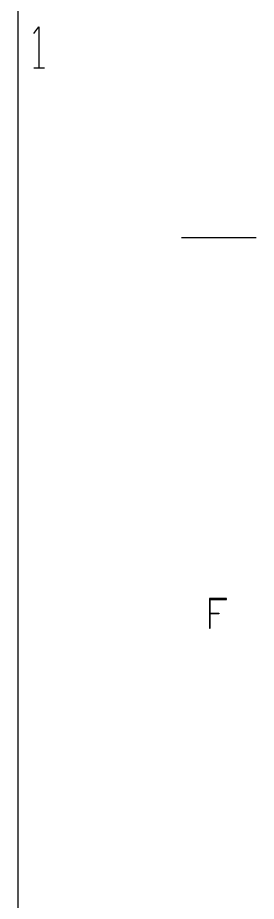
# Model space of a CAD drawing. Header units: millimetres. Extents: x 43 to 1147, y -811 to -31.
# Drawn here: x 1116.8 to 1146.6, y -596.6 to -485.9 of the extents above; entities that cross this region are included whole.
import ezdxf

# ---------------------------------------------------------------- set-up
doc = ezdxf.new("R2010")
doc.units = ezdxf.units.MM
doc.layers.add('EDITED_LINES', color=4, linetype='Continuous')

msp = doc.modelspace()

# ---------------------------------------------------------------- linework, layer by layer
at = {"layer": 'EDITED_LINES'}
for p, q in [((1116.76, -382.12), (1116.76, -677.68)), ((1118.8, -487.84), (1119.4, -487)), ((1119.4, -487), (1119.4, -492.16)), ((1118.8, -492.16), (1120.12, -492.16)), ((1137.28, -513.4), (1146.64, -513.4)), ((1142.92, -558.64), (1140.76, -558.64)), ((1140.76, -558.64), (1140.76, -562.36)), ((1140.88, -562.36), (1140.88, -558.76)), ((1140.88, -558.76), (1142.92, -558.76)), ((1142.92, -558.76), (1142.92, -558.64)), ((1140.88, -560.44), (1141.96, -560.44)), ((1141.96, -560.56), (1140.88, -560.56)), ((1141.96, -560.44), (1141.96, -560.56)), ((1140.76, -562.36), (1140.88, -562.36))]:
    msp.add_line(p, q, dxfattribs=at)

doc.saveas('drawing.dxf')
